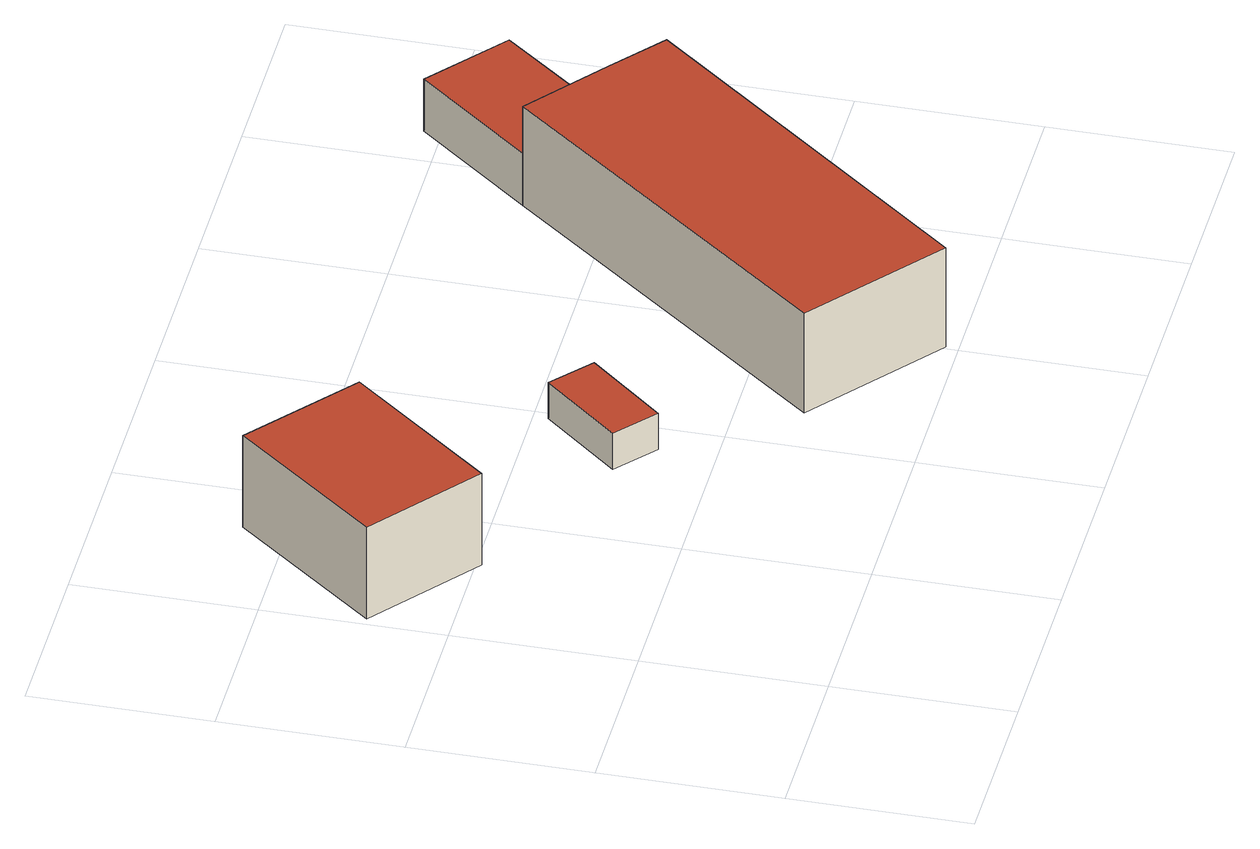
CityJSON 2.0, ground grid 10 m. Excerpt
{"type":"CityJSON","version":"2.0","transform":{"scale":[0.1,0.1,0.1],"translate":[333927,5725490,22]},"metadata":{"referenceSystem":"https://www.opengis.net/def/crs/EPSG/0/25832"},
"CityObjects":{
"building1":{"type":"Building","attributes":{"Geometrietyp2DReferenz":"3000","Gemeindeschluessel":"05170048","function":"31001_2310","roofType":"1000","measuredHeight":5.75},"address":[{"country":"Germany","locality":"Wesel","thoroughfareNumber":"21","thoroughfareName":"Fischertorstraße"}],"geometry":[{"type":"Solid","lod":"2","boundaries":[[[[0,1,2,3]],[[4,5,1,0]],[[6,7,5,4]],[[3,2,7,6]],[[4,0,3,6]],[[1,5,7,2]]]],"semantics":{"surfaces":[{"type":"WallSurface"},{"type":"RoofSurface"},{"type":"GroundSurface"}],"values":[[0,0,0,0,1,2]]}}]},
"building2":{"type":"Building","attributes":{"Geometrietyp2DReferenz":"3000","Gemeindeschluessel":"05170048","function":"31001_2520","roofType":"1000","measuredHeight":2.31},"geometry":[{"type":"Solid","lod":"2","boundaries":[[[[8,9,10,11]],[[12,13,9,8]],[[14,15,13,12]],[[11,10,15,14]],[[12,8,11,14]],[[9,13,15,10]]]],"semantics":{"surfaces":[{"type":"WallSurface"},{"type":"RoofSurface"},{"type":"GroundSurface"}],"values":[[0,0,0,0,1,2]]}}]},
"building3":{"type":"Building","attributes":{"Geometrietyp2DReferenz":"3000","Gemeindeschluessel":"05170048","function":"31001_2100","roofType":"1000","measuredHeight":6.33},"address":[{"country":"Germany","locality":"Wesel","thoroughfareNumber":"48","thoroughfareName":"Hafenstraße"}],"geometry":[{"type":"Solid","lod":"2","boundaries":[[[[16,17,18,19]],[[20,21,17,16]],[[22,23,21,20]],[[24,25,23,22]],[[19,18,25,24]],[[22,20,16,19,24]],[[17,21,23,25,18]]]],"semantics":{"surfaces":[{"type":"WallSurface"},{"type":"RoofSurface"},{"type":"GroundSurface"}],"values":[[0,0,0,0,0,1,2]]}}]},
"building4":{"type":"Building","attributes":{"Geometrietyp2DReferenz":"3000","Gemeindeschluessel":"05170048","function":"31001_2463","roofType":"1000","measuredHeight":3.25},"address":[{"country":"Germany","locality":"Wesel","thoroughfareNumber":"48","thoroughfareName":"Hafenstraße"}],"geometry":[{"type":"Solid","lod":"2","boundaries":[[[[26,27,28,29]],[[30,18,27,26]],[[31,25,18,30]],[[29,28,25,31]],[[30,26,29,31]],[[27,18,25,28]]]],"semantics":{"surfaces":[{"type":"WallSurface"},{"type":"RoofSurface"},{"type":"GroundSurface"}],"values":[[0,0,0,0,1,2]]}}]}
},
"vertices":[
[69,324,62],[69,324,4],[5,244,4],[5,244,62],[128,276,62],[128,276,4],[64,197,62],[64,197,4],
[218,173,27],[218,173,4],[196,192,4],[196,192,27],[182,131,27],[182,131,4],[160,150,27],[160,150,4],
[447,187,67],[447,187,4],[418,211,4],[418,211,67],[302,7,67],[302,7,4],[230,65,67],[230,65,4],[374,246,67],[374,246,4],
[469,275,37],[469,275,4],[426,310,4],[426,310,37],[418,211,37],[374,246,37]
]}
